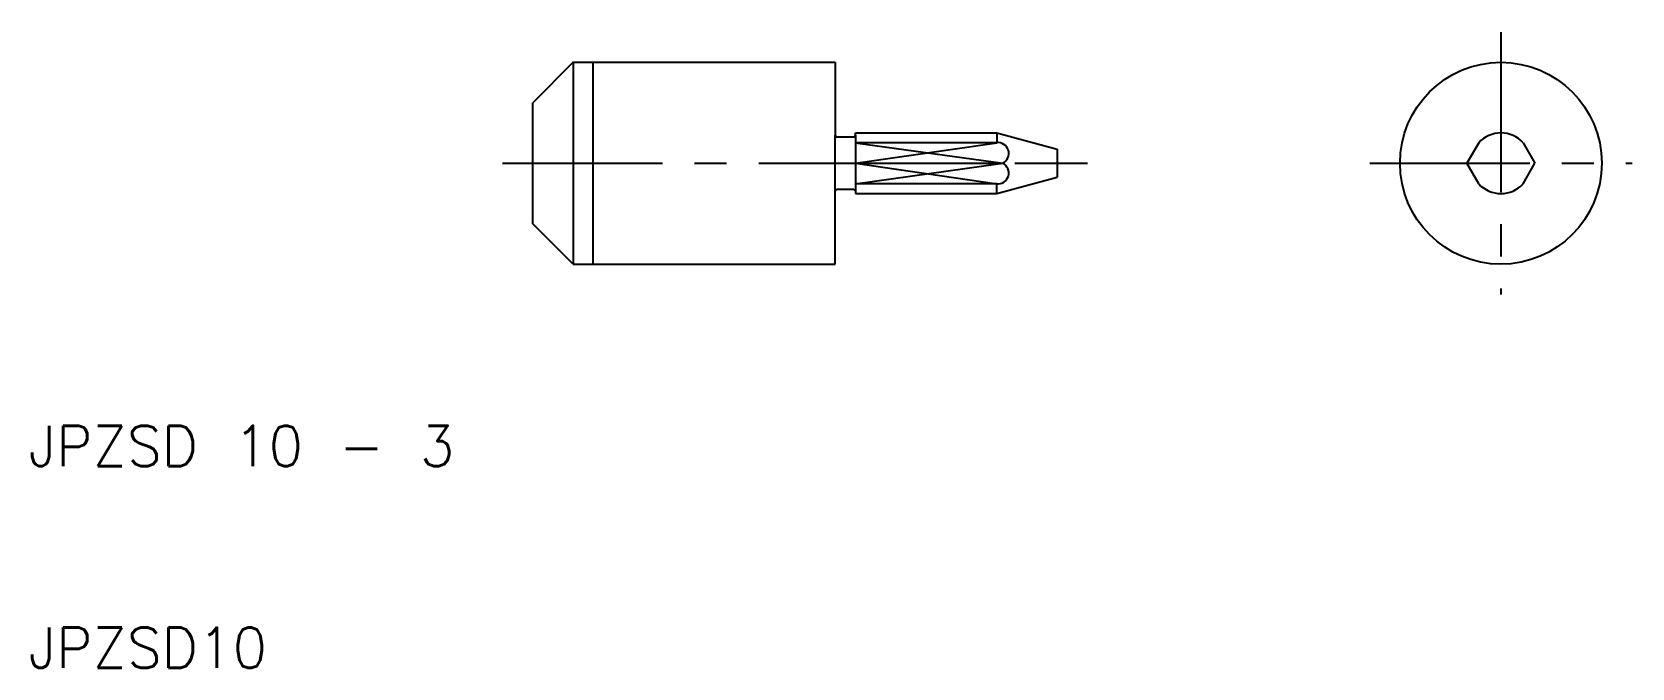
# Model space of a CAD drawing. Extents: x 10.2 to 89.5, y 10 to 41.5.
import ezdxf

# ---------------------------------------------------------------- set-up
doc = ezdxf.new("R2010")
doc.units = 0
doc.header["$LTSCALE"] = 0.25
doc.linetypes.add('CENTER', pattern=[50.8, 31.75, -6.35, 6.35, -6.35])
doc.layers.get('0').update_dxf_attribs({"linetype": 'CONTINUOUS'})
doc.layers.add('CENTER', color=1, linetype='CENTER')
doc.layers.add('PPMODEL2', color=3, linetype='CONTINUOUS')
doc.styles.get("Standard").update_dxf_attribs({"font": 'txt.shx'})

msp = doc.modelspace()

# ---------------------------------------------------------------- linework, layer by layer
for p, q in [((37, 40), (35, 38)), ((37, 40), (37, 30)), ((37, 40), (50, 40)), ((38, 30), (38, 40)), ((50, 40), (50, 36.39)), ((35, 32), (35, 38)), ((51, 36.39), (51, 36.5)), ((51, 36.39), (51, 36.5)), ((51, 36.5), (58, 36.5)), ((58, 36.5), (58, 36.019804)), ((58, 36.5), (61, 35.696152)), ((50, 33.61), (50, 36.39)), ((50.91, 36.3), (50.09, 36.3)), ((51, 36.39), (51, 33.61)), ((58, 36.019804), (51, 36.019804)), ((81.9, 36.019804), (81.311216, 35)), ((84.1, 36.019804), (84.688784, 35)), ((51, 35), (58.3, 35)), ((61, 35.696152), (61, 34.303848)), ((81.9, 33.980196), (81.311216, 35)), ((84.1, 33.980196), (84.688784, 35)), ((58, 33.5), (61, 34.303848)), ((50, 30), (50, 33.61)), ((50.91, 33.7), (50.09, 33.7)), ((58, 33.980196), (51, 33.980196)), ((51, 33.61), (51, 33.5)), ((51, 33.5), (58, 33.5)), ((58, 33.5), (58, 33.980196)), ((37, 30), (35, 32)), ((37, 30), (50, 30))]:
    msp.add_line(p, q)
msp.add_circle((83, 35), 5)
for centre, radius, start, end in [((83, 35), 1.5, 42.833428, 137.166572), ((50.09, 36.39), 0.09, 180, 270), ((50.91, 36.39), 0.09, 270, 0), ((58.061855, 35.483972), 0.53939, 296.200158, 96.584887), ((58.061855, 34.516028), 0.53939, 263.415113, 63.799842), ((50.09, 33.61), 0.09, 90, 180), ((50.91, 33.61), 0.09, 0, 90), ((83, 35), 1.5, 222.833428, 317.166572)]:
    msp.add_arc(centre, radius, start, end)
at = {"layer": 'CENTER'}
for p, q in [((83, 41.5), (83, 28.5)), ((33.5, 35), (62.5, 35)), ((76.5, 35), (89.5, 35))]:
    msp.add_line(p, q, dxfattribs=at)
at = {"layer": 'PPMODEL2'}
for p, q in [((51, 35), (58, 36.019804)), ((51, 36.019804), (58.3, 35)), ((51, 33.980196), (58.3, 35)), ((51, 35), (58, 33.980196))]:
    msp.add_line(p, q, dxfattribs=at)

# ---------------------------------------------------------------- texts
for s, p in [('JPZSD 10 - 3', (10, 20)), ('JPZSD10', (10, 10))]:
    msp.add_text(s, height=2).set_placement(p)

doc.saveas('drawing.dxf')
